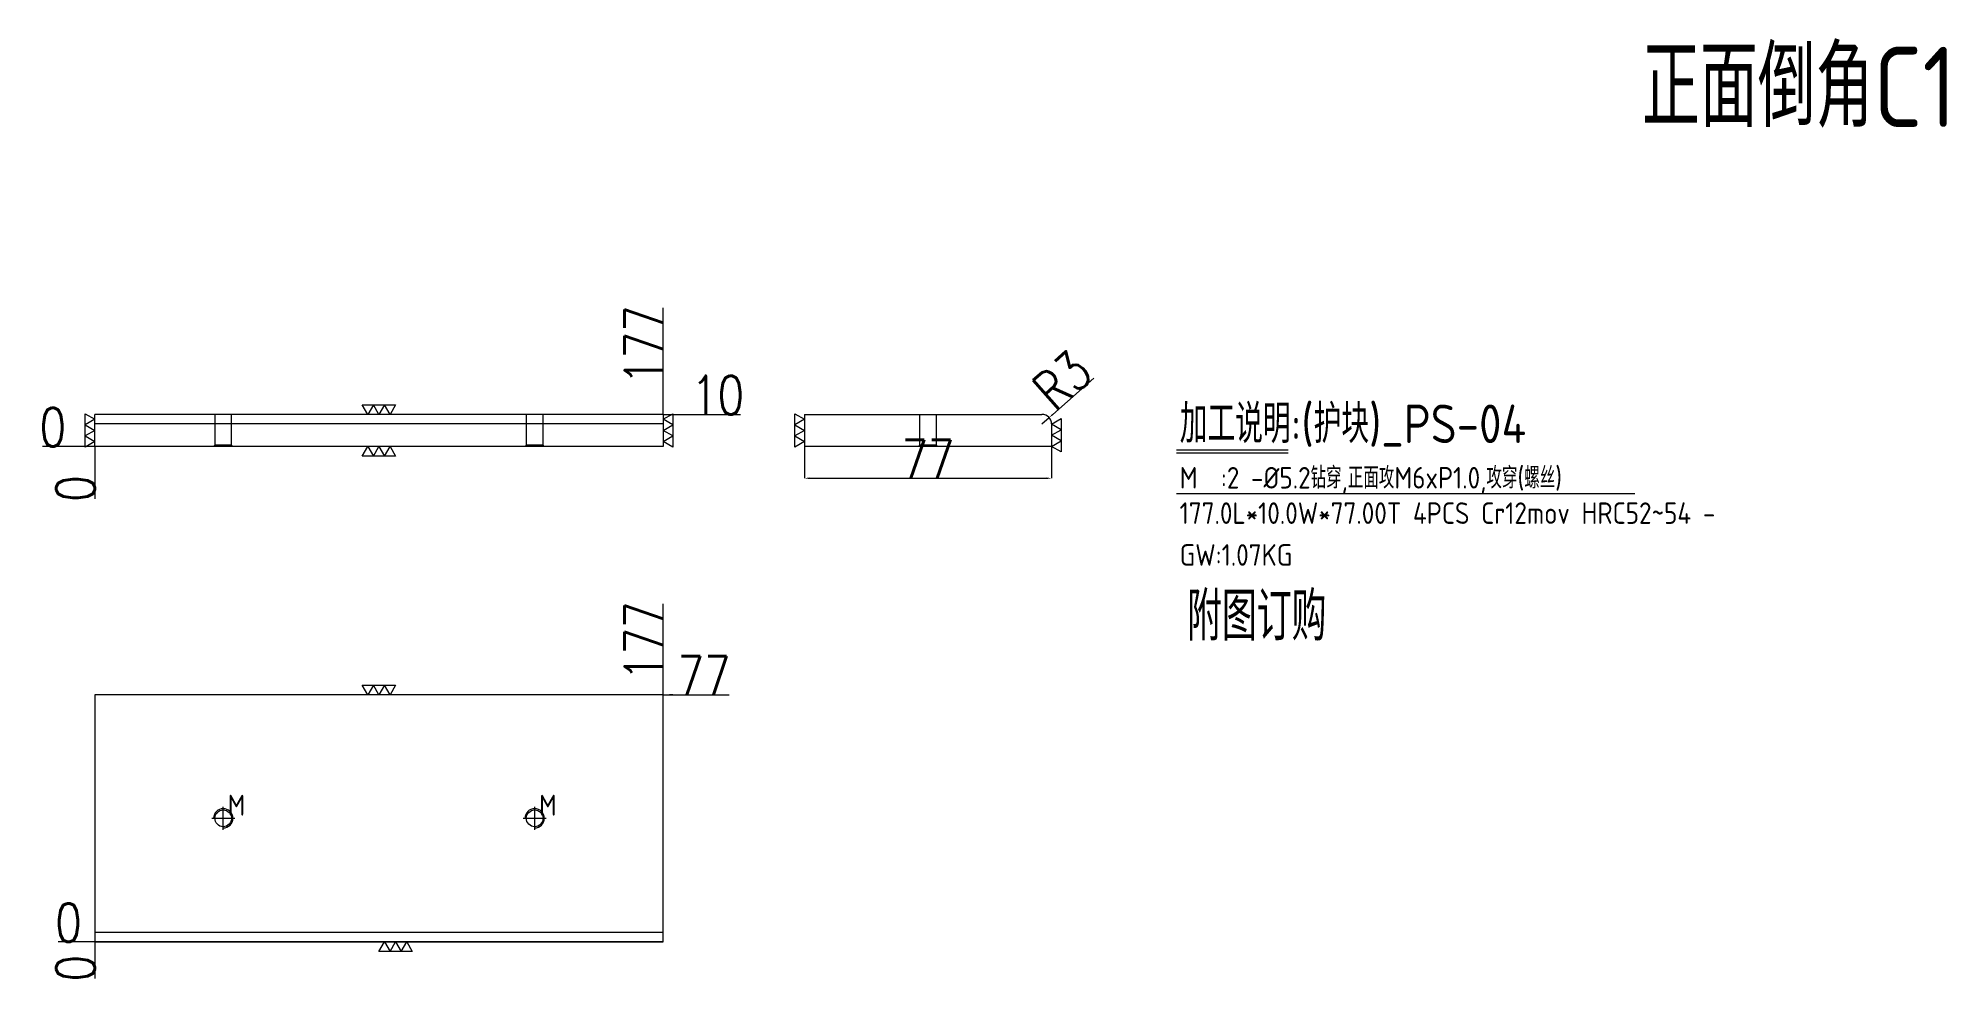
# Model space of a CAD drawing. Header units: millimetres. Extents: x -12291 to -11697, y 62417 to 62711.
import ezdxf

# ---------------------------------------------------------------- set-up
doc = ezdxf.new("R2010")
doc.units = ezdxf.units.MM
doc.linetypes.add('CENTER', pattern=[0])
doc.linetypes.add('DASHED', pattern=[0])
for name, color, linetype, lineweight in [('DIM', 4, 'Continuous', 20), ('PS', 6, 'Continuous', 20), ('PS_W', 1, 'Continuous', 20)]:
    doc.layers.add(name, color=color, linetype=linetype, lineweight=lineweight)
doc.styles.add('gbenor', font='gbenor.shx', dxfattribs={"bigfont": 'gbcbig.shx'})
doc.styles.add('TXT', font='txt.shx', dxfattribs={"width": 0.8, "bigfont": 'ctxt.shx'})
doc.dimstyles.new('零件', dxfattribs={"dimscale": 1.5, "dimtxt": 8, "dimasz": 1, "dimexe": 0, "dimexo": 0, "dimgap": 0, "dimtad": 1, "dimtxsty": 'TXT', "dimcen": 0, "dimclrd": 252, "dimclre": 252, "dimclrt": 4, "dimazin": 3, "dimtp": 0.001, "dimtm": 0.001, "dimtfac": 1, "dimtmove": 0, "dimatfit": 3, "dimlwd": 5, "dimlwe": 5})

# ---------------------------------------------------------------- blocks, each defined once
blk = doc.blocks.new('*D1107')
at = {"layer": 'Defpoints', "color": 0}
for p in [(-12096.81, 62593.96), (-12086.91, 62593.96), (-12273.81, 62583.96)]:
    blk.add_point(p, dxfattribs=at)
at = {"layer": 'DIM', "color": 252, "lineweight": 5}
blk.add_line((-12096.81, 62593.96), (-12072.74, 62593.96), dxfattribs=at)
at = {"layer": 'DIM', "color": 4, "lineweight": 5, "insert": (-12079.82, 62599.96), "char_height": 12, "attachment_point": 5, "style": 'TXT'}
blk.add_mtext('10', dxfattribs=at)
blk = doc.blocks.new('*D1108')
at = {"layer": 'Defpoints', "color": 0}
for p in [(-12283.71, 62583.96), (-12273.81, 62583.96), (-12273.81, 62583.96)]:
    blk.add_point(p, dxfattribs=at)
at = {"layer": 'DIM', "color": 252, "lineweight": 5}
blk.add_line((-12273.81, 62583.96), (-12290.11, 62583.96), dxfattribs=at)
at = {"layer": 'DIM', "color": 4, "lineweight": 5, "insert": (-12286.91, 62589.96), "char_height": 12, "attachment_point": 5, "style": 'TXT'}
blk.add_mtext('0', dxfattribs=at)
blk = doc.blocks.new('*D1109')
at = {"layer": 'Defpoints', "color": 0}
for p in [(-12273.81, 62583.96), (-12273.81, 62583.96), (-12273.81, 62574.06)]:
    blk.add_point(p, dxfattribs=at)
at = {"layer": 'DIM', "color": 252, "lineweight": 5}
blk.add_line((-12273.81, 62583.96), (-12273.81, 62567.66), dxfattribs=at)
at = {"layer": 'DIM', "color": 4, "lineweight": 5, "insert": (-12279.81, 62570.86), "char_height": 12, "attachment_point": 5, "rotation": 90, "style": 'TXT'}
blk.add_mtext('0', dxfattribs=at)
blk = doc.blocks.new('*D1110')
at = {"layer": 'Defpoints', "color": 0}
for p in [(-12096.81, 62603.86), (-12096.81, 62593.96), (-12273.81, 62583.96)]:
    blk.add_point(p, dxfattribs=at)
at = {"layer": 'DIM', "color": 252, "lineweight": 5}
blk.add_line((-12096.81, 62593.96), (-12096.81, 62627.17), dxfattribs=at)
at = {"layer": 'DIM', "color": 4, "lineweight": 5, "insert": (-12102.81, 62615.52), "char_height": 12, "attachment_point": 5, "rotation": 90, "style": 'TXT'}
blk.add_mtext('177', dxfattribs=at)
blk = doc.blocks.new('*D1111')
at = {"layer": 'Defpoints', "color": 0}
for p in [(-12096.81, 62506.64), (-12091.81, 62506.64), (-12273.81, 62429.64)]:
    blk.add_point(p, dxfattribs=at)
at = {"layer": 'DIM', "color": 252, "lineweight": 5}
for p, q in [((-12096.81, 62506.64), (-12093.81, 62506.64)), ((-12093.81, 62506.64), (-12094.81, 62506.64)), ((-12094.81, 62506.64), (-12076.27, 62506.64))]:
    blk.add_line(p, q, dxfattribs=at)
at = {"layer": 'DIM', "color": 4, "lineweight": 5, "insert": (-12084.04, 62512.64), "char_height": 12, "attachment_point": 5, "style": 'TXT'}
blk.add_mtext('77', dxfattribs=at)
blk = doc.blocks.new('*D1112')
at = {"layer": 'Defpoints', "color": 0}
for p in [(-12278.81, 62429.64), (-12273.81, 62429.64), (-12273.81, 62429.64)]:
    blk.add_point(p, dxfattribs=at)
at = {"layer": 'DIM', "color": 252, "lineweight": 5}
blk.add_line((-12273.81, 62429.64), (-12285.21, 62429.64), dxfattribs=at)
at = {"layer": 'DIM', "color": 4, "lineweight": 5, "insert": (-12282.01, 62435.64), "char_height": 12, "attachment_point": 5, "style": 'TXT'}
blk.add_mtext('0', dxfattribs=at)
blk = doc.blocks.new('*D1113')
at = {"layer": 'Defpoints', "color": 0}
for p in [(-12273.81, 62429.64), (-12273.81, 62429.64), (-12273.81, 62424.64)]:
    blk.add_point(p, dxfattribs=at)
at = {"layer": 'DIM', "color": 252, "lineweight": 5}
blk.add_line((-12273.81, 62429.64), (-12273.81, 62418.24), dxfattribs=at)
at = {"layer": 'DIM', "color": 4, "lineweight": 5, "insert": (-12279.81, 62421.44), "char_height": 12, "attachment_point": 5, "rotation": 90, "style": 'TXT'}
blk.add_mtext('0', dxfattribs=at)
blk = doc.blocks.new('*D1114')
at = {"layer": 'Defpoints', "color": 0}
for p in [(-12096.81, 62511.64), (-12096.81, 62506.64), (-12273.81, 62429.64)]:
    blk.add_point(p, dxfattribs=at)
at = {"layer": 'DIM', "color": 252, "lineweight": 5}
blk.add_line((-12096.81, 62506.64), (-12096.81, 62534.95), dxfattribs=at)
at = {"layer": 'DIM', "color": 4, "lineweight": 5, "insert": (-12102.81, 62523.29), "char_height": 12, "attachment_point": 5, "rotation": 90, "style": 'TXT'}
blk.add_mtext('177', dxfattribs=at)
blk = doc.blocks.new('*D1115')
at = {"layer": 'Defpoints', "color": 0}
for p in [(-12052.81, 62583.96), (-11975.81, 62583.96), (-11975.81, 62574.06)]:
    blk.add_point(p, dxfattribs=at)
at = {"layer": 'DIM', "color": 252, "lineweight": 5}
for p, q in [((-12052.81, 62583.96), (-12052.81, 62574.06)), ((-11975.81, 62583.96), (-11975.81, 62574.06)), ((-12051.31, 62574.06), (-11977.31, 62574.06))]:
    blk.add_line(p, q, dxfattribs=at)
at = {"layer": 'DIM', "color": 252}
for points in [[(-12051.31, 62574.31), (-12051.31, 62573.81), (-12052.81, 62574.06)], [(-11977.31, 62573.81), (-11977.31, 62574.31), (-11975.81, 62574.06)]]:
    blk.add_solid(points, dxfattribs=at)
at = {"layer": 'DIM', "color": 4, "lineweight": 5, "insert": (-12014.31, 62580.06), "char_height": 12, "attachment_point": 5, "style": 'TXT'}
blk.add_mtext('77', dxfattribs=at)
blk = doc.blocks.new('*D1116')
at = {"layer": 'Defpoints', "color": 0}
for p in [(-11976.56, 62592.95), (-11978.81, 62590.96)]:
    blk.add_point(p, dxfattribs=at)
at = {"layer": 'DIM', "color": 252, "linetype": 'Continuous', "lineweight": 5}
for p, q in [((-11962.66, 62605.22), (-11975.44, 62593.94)), ((-11978.81, 62590.96), (-11976.56, 62592.95))]:
    blk.add_line(p, q, dxfattribs=at)
at = {"layer": 'DIM', "color": 252}
blk.add_solid([(-11975.6, 62594.13), (-11975.27, 62593.75), (-11976.56, 62592.95)], dxfattribs=at)
at = {"layer": 'DIM', "color": 4, "lineweight": 5, "insert": (-11972.46, 62604.57), "char_height": 12, "attachment_point": 5, "rotation": 41.4573, "style": 'TXT'}
blk.add_mtext('R3', dxfattribs=at)

msp = doc.modelspace()

# ---------------------------------------------------------------- linework, layer by layer
at = {"layer": 'DIM', "color": 8, "linetype": 'Continuous', "lineweight": 5}
for p, q in [((-11936.922, 62582.943), (-11902.146, 62582.943)), ((-11936.922, 62581.942), (-11902.146, 62581.942)), ((-11936.922, 62569.259), (-11794.158, 62569.259))]:
    msp.add_line(p, q, dxfattribs=at)
at = {"layer": 'DIM', "linetype": 'Continuous', "lineweight": 5}
for points in [[(-12276.809, 62594.155), (-12273.809, 62592.423), (-12276.809, 62590.691), (-12273.809, 62588.959), (-12276.809, 62587.227), (-12273.809, 62585.495), (-12276.809, 62583.763), (-12276.809, 62594.155)], [(-12180.113, 62596.959), (-12181.845, 62593.959), (-12183.577, 62596.959), (-12185.309, 62593.959), (-12187.041, 62596.959), (-12188.773, 62593.959), (-12190.505, 62596.959), (-12180.113, 62596.959)], [(-12093.809, 62583.763), (-12096.809, 62585.495), (-12093.809, 62587.227), (-12096.809, 62588.959), (-12093.809, 62590.691), (-12096.809, 62592.423), (-12093.809, 62594.155), (-12093.809, 62583.763)], [(-12055.809, 62594.155), (-12052.809, 62592.423), (-12055.809, 62590.691), (-12052.809, 62588.959), (-12055.809, 62587.227), (-12052.809, 62585.495), (-12055.809, 62583.763), (-12055.809, 62594.155)], [(-11972.809, 62582.263), (-11975.809, 62583.995), (-11972.809, 62585.727), (-11975.809, 62587.459), (-11972.809, 62589.191), (-11975.809, 62590.923), (-11972.809, 62592.655), (-11972.809, 62582.263)], [(-12190.505, 62580.959), (-12188.773, 62583.959), (-12187.041, 62580.959), (-12185.309, 62583.959), (-12183.577, 62580.959), (-12181.845, 62583.959), (-12180.113, 62580.959), (-12190.505, 62580.959)], [(-12180.113, 62509.637), (-12181.845, 62506.637), (-12183.577, 62509.637), (-12185.309, 62506.637), (-12187.041, 62509.637), (-12188.773, 62506.637), (-12190.505, 62509.637), (-12180.113, 62509.637)], [(-12185.309, 62426.637), (-12183.577, 62429.637), (-12181.845, 62426.637), (-12180.113, 62429.637), (-12178.381, 62426.637), (-12176.649, 62429.637), (-12174.917, 62426.637), (-12185.309, 62426.637)]]:
    msp.add_lwpolyline(points, close=True, dxfattribs=at)
at = {"layer": 'DIM', "color": 252, "linetype": 'DASHED', "lineweight": 5}
msp.add_lwpolyline([(-12273.809, 62506.637), (-12273.809, 62429.637), (-12096.809, 62429.637), (-12096.809, 62506.637)], close=True, dxfattribs=at)
at = {"layer": 'PS', "color": 2, "linetype": 'Continuous', "lineweight": 5}
for p, q in [((-12096.809, 62593.959), (-12273.809, 62593.959)), ((-12052.809, 62593.959), (-11978.809, 62593.959)), ((-11975.809, 62590.959), (-11975.809, 62583.959)), ((-12096.809, 62429.637), (-12273.809, 62429.637))]:
    msp.add_line(p, q, dxfattribs=at)
at = {"layer": 'PS', "color": 11, "linetype": 'Continuous', "lineweight": 5}
for p, q in [((-12273.809, 62583.959), (-12273.809, 62593.959)), ((-12096.809, 62593.959), (-12096.809, 62583.959)), ((-12052.809, 62593.959), (-12052.809, 62583.959)), ((-12096.809, 62583.959), (-12273.809, 62583.959)), ((-11975.809, 62583.959), (-12052.809, 62583.959)), ((-12273.809, 62506.637), (-12273.809, 62429.637)), ((-12096.809, 62506.637), (-12273.809, 62506.637)), ((-12096.809, 62429.637), (-12096.809, 62506.637))]:
    msp.add_line(p, q, dxfattribs=at)
at = {"layer": 'PS', "color": 5, "linetype": 'DASHED', "lineweight": 5, "ltscale": 0.440437}
for p, q in [((-12236.412, 62593.959), (-12236.412, 62584.356)), ((-12231.206, 62584.356), (-12231.206, 62593.959)), ((-12139.412, 62593.959), (-12139.412, 62584.356)), ((-12134.206, 62584.356), (-12134.206, 62593.959)), ((-12016.912, 62593.959), (-12016.912, 62584.356)), ((-12011.706, 62584.356), (-12011.706, 62593.959)), ((-12236.412, 62584.356), (-12236.809, 62583.959)), ((-12231.206, 62584.356), (-12236.412, 62584.356)), ((-12230.809, 62583.959), (-12231.206, 62584.356)), ((-12139.412, 62584.356), (-12139.809, 62583.959)), ((-12134.206, 62584.356), (-12139.412, 62584.356)), ((-12133.809, 62583.959), (-12134.206, 62584.356)), ((-12016.912, 62584.356), (-12017.309, 62583.959)), ((-12011.706, 62584.356), (-12016.912, 62584.356)), ((-12011.309, 62583.959), (-12011.706, 62584.356))]:
    msp.add_line(p, q, dxfattribs=at)
at = {"layer": 'PS', "color": 155, "linetype": 'DASHED', "lineweight": 5, "ltscale": 0.440437}
for p, q in [((-12096.809, 62590.959), (-12273.809, 62590.959)), ((-12273.809, 62432.637), (-12096.809, 62432.637))]:
    msp.add_line(p, q, dxfattribs=at)
at = {"layer": 'PS', "color": 42, "linetype": 'Continuous', "lineweight": 5}
for centre in [(-12233.809, 62468.137), (-12136.809, 62468.137)]:
    msp.add_circle(centre, 2.603, dxfattribs=at)
at = {"layer": 'PS', "color": 2, "linetype": 'Continuous', "lineweight": 5}
msp.add_arc((-11978.809, 62590.959), 3, 0, 90, dxfattribs=at)
at = {"layer": 'PS', "color": 42, "linetype": 'Continuous', "lineweight": 5}
for centre in [(-12233.809, 62468.137), (-12136.809, 62468.137)]:
    msp.add_arc(centre, 3, 270, 180, dxfattribs=at)
at = {"layer": 'PS_W', "color": 1, "linetype": 'CENTER', "lineweight": 5, "ltscale": 0.440437}
for p, q in [((-12237.409, 62468.137), (-12230.209, 62468.137)), ((-12233.809, 62464.537), (-12233.809, 62471.737)), ((-12140.409, 62468.137), (-12133.209, 62468.137)), ((-12136.809, 62464.537), (-12136.809, 62471.737))]:
    msp.add_line(p, q, dxfattribs=at)

# ---------------------------------------------------------------- texts
at = {"layer": 'DIM', "color": 6, "lineweight": 5, "style": 'gbenor'}
for s, height, p in [('正面倒角C1', 25, (-11791.886, 62683.444)), ('附图订购', 15.1, (-11933.654, 62523.512))]:
    msp.add_text(s, height=height, dxfattribs=at).set_placement(p)
at = {"layer": 'DIM', "color": 4, "lineweight": 5, "style": 'gbenor'}
for s, height, p in [('加工说明:(护块)_PS-04', 12, (-11935.901, 62585.016)), ('M  :2 -%%c5.2钻穿,正面攻M6xP1.0,攻穿(螺丝)', 6.7, (-11935.917, 62570.858)), ('177.0L*10.0W*77.00T 4PCS Cr12mov HRC52~54 -', 6.7, (-11935.917, 62559.844)), ('GW:1.07KG', 6.7, (-11935.917, 62546.827)), ('M', 6.5, (-12232.399, 62468.971)), ('M', 6.5, (-12135.399, 62468.971))]:
    msp.add_text(s, height=height, dxfattribs=at).set_placement(p)

# ---------------------------------------------------------------- dimensions: what is measured, and where the dimension line sits
at = {"layer": 'DIM', "lineweight": 5}
for feature_location, offset, dtype, origin, picture, middle in [((-12096.809, 62593.959), (0, 9.9), 1, (-12273.809, 62583.959), '*D1110', (-12102.809, 62615.516)), ((-12096.809, 62593.959), (9.9, 0), 0, (-12273.809, 62583.959), '*D1107', (-12079.823, 62599.959)), ((-12273.809121083, 62583.9591697), (-9.9, 0), 0, (-12273.809121083, 62583.9591697), '*D1108', (-12286.909121083, 62589.9591697)), ((-12273.809121083, 62583.9591697), (0, -9.9), 1, (-12273.809121083, 62583.9591697), '*D1109', (-12279.809121083, 62570.8591697)), ((-12096.809, 62506.637), (0, 5), 1, (-12273.809, 62429.637), '*D1114', (-12102.809, 62523.295)), ((-12096.809, 62506.637), (5, 0), 0, (-12273.809, 62429.637), '*D1111', (-12084.038, 62512.637)), ((-12273.809121083, 62429.637470889), (-5, 0), 0, (-12273.809121083, 62429.637470889), '*D1112', (-12282.009121083, 62435.637470889)), ((-12273.809121083, 62429.637470889), (0, -5), 1, (-12273.809121083, 62429.637470889), '*D1113', (-12279.809121083, 62421.437470889))]:
    dim = msp.add_ordinate_dim(feature_location=feature_location, offset=offset, dtype=dtype, origin=origin, dimstyle='零件', dxfattribs=at)
    dim.commit()
    dim.dimension.update_dxf_attribs({"geometry": picture, "text_midpoint": middle})
at = {"layer": 'DIM', "linetype": 'Continuous', "lineweight": 5}
dim = msp.add_radius_dim(center=(-11978.809, 62590.959), mpoint=(-11976.561, 62592.945), dimstyle='零件', dxfattribs=at)
dim.commit()
dim.dimension.update_dxf_attribs({"geometry": '*D1116', "text_midpoint": (-11972.461, 62604.573)})
at = {"layer": 'DIM', "lineweight": 5}
dim = msp.add_linear_dim(base=(-11975.809, 62574.059), p1=(-12052.809, 62583.959), p2=(-11975.809, 62583.959), dimstyle='零件', dxfattribs=at)
dim.commit()
dim.dimension.update_dxf_attribs({"geometry": '*D1115', "text_midpoint": (-12014.309, 62580.059)})

doc.saveas('drawing.dxf')
